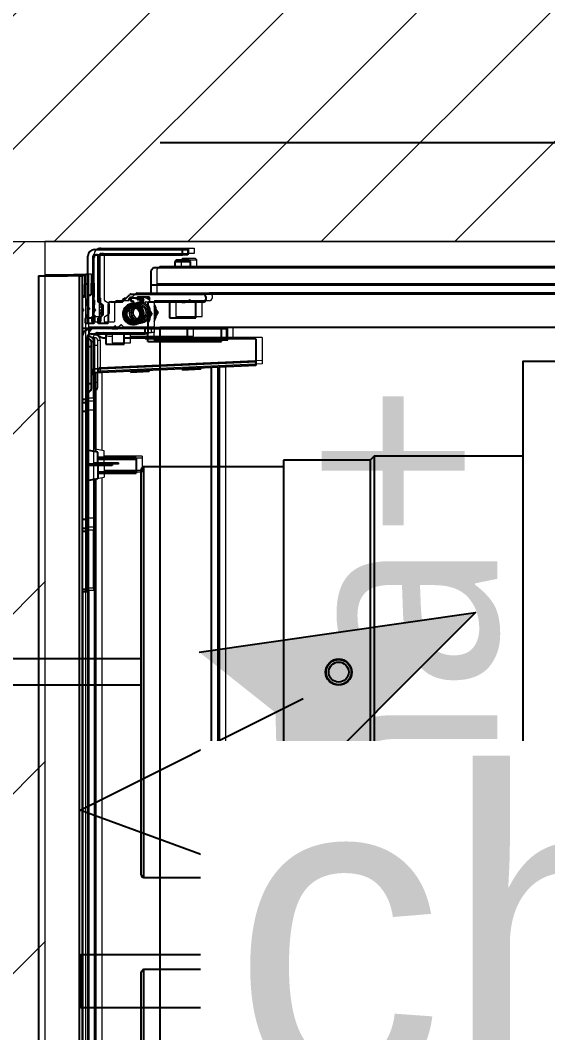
# Model space of a CAD drawing. Header units: centimetres. Extents: x 2666 to 9670, y 1889 to 5633.
# Drawn here: x 4543.01 to 4563.05, y 4595.39 to 4633.84 of the extents above; entities that cross this region are included whole.
import ezdxf

# ---------------------------------------------------------------- set-up
doc = ezdxf.new("R2010")
doc.units = ezdxf.units.CM
doc.header["$LTSCALE"] = 12.7
doc.linetypes.add('prlm_vmc', pattern=[0.282222, 0.141111, -0.141111])
for name, color, linetype, lineweight in [('B aménagement intérieur', 7, 'Continuous', 5), ('B Faux plafonds-1', 7, 'Continuous', 5), ('B GÈnÈral', 7, 'Continuous', 5), ('B Général', 7, 'Continuous', 5), ('C ANNOTATIONS-prestations', 7, 'Continuous', 5), ('prlm-ELEC-CFO', 1, 'Continuous', 25)]:
    doc.layers.add(name, color=color, linetype=linetype, lineweight=lineweight)
doc.layers.add('MTI900_Alu', color=252, linetype='Continuous')
doc.layers.add('prlm-CHAUFF', color=4, linetype='Continuous')
doc.styles.add('prlm-chauff', font='trebucbi.ttf', dxfattribs={"height": 18})
doc.styles.add('prlm-elec-cfo', font='comic.ttf', dxfattribs={"height": 12})

# ---------------------------------------------------------------- blocks, each defined once
blk = doc.blocks.new('G 100_80')
at = {"layer": 'B Général', "color": 7, "linetype": 'Continuous', "lineweight": 5}
blk.add_line((48.52, 43.75), (48.52, -43.75), dxfattribs=at)
at = {"layer": 'B Général', "color": 7, "linetype": 'Continuous', "lineweight": 5, "flags": 128}
blk.add_lwpolyline([(9.5, -45), (9.5, 45), (48.52, 45), (48.52, -45)], close=True, dxfattribs=at)
at = {"layer": 'C ANNOTATIONS-prestations', "lineweight": 5}
for p, q in [((43.05, 44.75), (42.85, 44.75)), ((42.85, 44.75), (42.85, 44.55)), ((46.4, 44.75), (43.05, 44.75)), ((43.05, 44.55), (43.05, 44.75)), ((42.75, 44.3), (42.8, 44.35)), ((43.35, 44.3), (42.75, 44.3)), ((42.75, 44.05), (42.75, 44.3)), ((42.8, 44.35), (43.3, 44.35)), ((42.85, 44.55), (43.05, 44.55)), ((46.4, 44.55), (43.05, 44.55)), ((43.3, 44.35), (43.35, 44.3)), ((43.35, 44.3), (43.35, 44.05)), ((46.27, 44.52), (46.27, 42.791)), ((46.32, 44.55), (46.3, 44.55)), ((46.42, 42.855), (46.42, 44.45)), ((46.45, 42.15), (46.45, 44.5)), ((46.65, 42.15), (46.65, 44.5)), ((13.65, 44.05), (44.15, 44.05)), ((44.15, 44.05), (44.25, 43.95)), ((44.25, 43.4), (44.25, 43.95)), ((46.97, 43.78), (46.77, 43.78)), ((46.77, 43.78), (46.77, 42.98)), ((46.87, 43.75), (46.87, -43.75)), ((46.97, 43.75), (46.87, 43.75)), ((46.97, 43.75), (46.97, 43.78)), ((46.97, -43.75), (46.97, 43.75)), ((46.97, 43.75), (47.42, 43.75)), ((13.55, 43.4), (44.25, 43.4)), ((44.25, 43.05), (44.25, 43.4)), ((46.65, 43.42), (46.65, 42.885)), ((46.74, 43.45), (46.68, 43.45)), ((46.77, 42.98), (46.77, 43.42)), ((15.5, 43.05), (42.27, 43.05)), ((42.17, 42.95), (42.17, 42.85)), ((45.028, 43.05), (42.27, 43.05)), ((42.27, 42.75), (42.958, 42.75)), ((42.55, 42.15), (42.55, 42.75)), ((43.082, 42.75), (42.958, 42.75)), ((42.979, 42.759), (42.999, 42.779)), ((43.041, 42.779), (43.061, 42.759)), ((43.082, 42.75), (44.34, 42.75)), ((43.55, 42.75), (43.55, 42.15)), ((44.37, 42.72), (44.37, 41.78)), ((44.566, 42.9), (44.54, 42.854)), ((44.54, 42.74), (44.54, 42.87)), ((44.57, 42.9), (44.99, 42.9)), ((44.68, 42.71), (44.57, 42.71)), ((44.92, 42.76), (44.92, 42.729)), ((44.99, 42.79), (44.95, 42.79)), ((45.02, 42.87), (45.02, 42.82)), ((45.321, 42.769), (45.049, 43.041)), ((45.27, 42.906), (45.184, 42.906)), ((45.328, 42.806), (45.27, 42.906)), ((45.77, 42.76), (45.342, 42.76)), ((46.257, 42.766), (46.133, 42.679)), ((46.4, 42.653), (46.4, 42.827)), ((46.661, 42.651), (46.7, 42.69)), ((46.7, 42.826), (46.7, 42.654)), ((46.77, 42.98), (46.87, 42.98)), ((46.84, 42.95), (46.8, 42.95)), ((44.278, 42.4), (44.22, 42.3)), ((44.71, 42.657), (44.71, 42.68)), ((45.87, 41.98), (45.87, 42.66)), ((46.07, 42.63), (46.09, 42.65)), ((46.07, 42.27), (46.07, 42.63)), ((46.07, 42.607), (46.12, 42.607)), ((46.09, 42.25), (46.09, 42.65)), ((46.09, 42.65), (46.12, 42.65)), ((46.12, 42.654), (46.12, 42.246)), ((46.371, 42.471), (46.42, 42.521)), ((46.42, 42.379), (46.371, 42.429)), ((46.4, 42.65), (46.45, 42.65)), ((46.4, 42.607), (46.45, 42.607)), ((46.42, 42.521), (46.42, 42.625)), ((46.42, 42.28), (46.42, 42.379)), ((46.65, 42.595), (46.65, 42.31)), ((46.661, 42.618), (46.661, 42.651)), ((46.821, 42.471), (46.87, 42.521)), ((46.87, 42.379), (46.821, 42.429)), ((46.835, 42.414), (46.835, 42.486)), ((43.55, 42.15), (42.55, 42.15)), ((44.22, 42.3), (44.278, 42.2)), ((45.114, 41.95), (44.726, 41.95)), ((46.24, 41.95), (45.9, 41.95)), ((46.07, 42.293), (46.12, 42.293)), ((46.09, 42.25), (46.07, 42.27)), ((46.12, 42.25), (46.09, 42.25)), ((46.133, 42.221), (46.257, 42.134)), ((46.27, 42.109), (46.27, 41.98)), ((46.4, 42.293), (46.45, 42.293)), ((46.4, 42.252), (46.4, 41.98)), ((46.45, 42.25), (46.4, 42.25)), ((46.72, 41.95), (46.43, 41.95)), ((46.65, 42.15), (46.45, 42.15)), ((46.45, 42.15), (46.45, 41.95)), ((46.65, 41.95), (46.65, 42.15)), ((46.661, 42.25), (46.661, 42.287)), ((46.7, 42.21), (46.661, 42.25)), ((46.7, 42.251), (46.7, 42.15)), ((46.7, 42.15), (46.72, 42.15)), ((46.75, 42.12), (46.75, 41.98)), ((41.57, 41.75), (41.37, 41.75)), ((41.37, 41.354), (41.37, 41.75)), ((42.87, 41.75), (41.57, 41.75)), ((41.57, 41.25), (41.57, 41.75)), ((44.37, 41.75), (42.87, 41.75)), ((42.87, 41.4), (42.87, 41.75)), ((44.4, 41.75), (44.37, 41.75)), ((44.37, 41.75), (44.37, 41.55)), ((44.37, 41.4), (44.37, 41.55)), ((44.37, 41.55), (44.47, 41.55)), ((44.4, 41.75), (45.508, 41.75)), ((44.47, 41.55), (44.47, 41.75)), ((46.52, 41.55), (44.47, 41.55)), ((45.27, 41.15), (45.27, 41.55)), ((45.732, 41.75), (45.508, 41.75)), ((45.529, 41.759), (45.599, 41.829)), ((45.641, 41.829), (45.711, 41.759)), ((45.732, 41.75), (46.84, 41.75)), ((45.97, 41.55), (45.97, 41.15)), ((46.87, 41.65), (46.765, 41.65)), ((46.87, 41.75), (46.84, 41.75)), ((40.27, 41.351), (44.47, 41.36)), ((40.27, 41.351), (40.27, 40.5)), ((44.37, 41.25), (41.57, 41.25)), ((44.37, 41.4), (42.87, 41.4)), ((44.37, 41.25), (44.37, 41.4)), ((45.27, 41.4), (44.37, 41.4)), ((44.47, 41.36), (44.472, 41.4)), ((45.97, 41.15), (45.27, 41.15)), ((46.067, 41.4), (45.97, 41.4)), ((46.42, 41.25), (46.42, 40.221)), ((46.52, 41.25), (46.42, 41.25)), ((46.52, 41.25), (46.52, 41.05)), ((46.67, 41.35), (46.62, 41.35)), ((46.62, 41.05), (46.62, 41.35)), ((46.67, 39.067), (46.67, 41.4)), ((46.52, 41.05), (46.52, 39.65)), ((46.52, 41.05), (46.62, 41.05)), ((46.62, 41.05), (46.67, 41.05)), ((46.62, 39.65), (46.62, 41.05)), ((46.42, 40.221), (40.27, 40.5)), ((40.27, 40.5), (40.27, 40.35)), ((40.27, 40.35), (46.413, 40.071)), ((41.65, 2.775), (41.65, 40.287)), ((41.95, 2.775), (41.95, 40.274)), ((42.354, 40.205), (42.357, 40.255)), ((42.354, 40.205), (43.056, 40.173)), ((43.058, 40.223), (43.056, 40.173)), ((44.316, 40.116), (44.319, 40.166)), ((44.316, 40.116), (45.018, 40.084)), ((45.02, 40.134), (45.018, 40.084)), ((46.35, 37.066), (46.35, 40.074)), ((46.413, 40.071), (46.42, 40.221)), ((46.413, 40.071), (46.425, 40.07)), ((46.425, 40.22), (46.42, 40.221)), ((46.52, 39.65), (46.52, 39.45)), ((46.52, 39.65), (46.62, 39.65)), ((46.67, 39.65), (46.62, 39.65)), ((46.62, 39.35), (46.62, 39.65)), ((46.62, 39.35), (46.67, 39.35)), ((46.65, 39.35), (46.65, 37.126)), ((46.87, 39.067), (46.67, 39.067)), ((46.67, 39.067), (46.67, 38.932)), ((46.67, 38.932), (46.67, 38.6)), ((46.67, 38.932), (46.87, 38.932)), ((46.67, 38.6), (46.67, 34.5)), ((46.67, 38.6), (46.87, 38.6)), ((46.27, 37.05), (46.67, 37.13)), ((46.27, 36.6), (46.27, 37.05)), ((44.82, 36.85), (44.82, 36.25)), ((44.82, 36.85), (46.27, 36.85)), ((46.27, 36.789), (44.82, 36.789)), ((45.725, 36.6), (45.725, 36.55)), ((45.725, 36.6), (45.861, 36.6)), ((45.725, 36.55), (45.861, 36.55)), ((45.861, 36.6), (45.861, 36.55)), ((45.861, 36.6), (46.67, 36.6)), ((45.861, 36.55), (46.67, 36.55)), ((46.27, 36.55), (46.27, 36.05)), ((46.27, 36.311), (44.82, 36.311)), ((46.27, 36.25), (44.82, 36.25)), ((46.67, 35.97), (46.27, 36.05)), ((46.35, 2.6), (46.35, 36.034)), ((46.65, 35.974), (46.65, 2.5)), ((46.67, 34.5), (46.87, 34.5)), ((46.67, 34.5), (46.67, 34.168)), ((46.87, 34.168), (46.67, 34.168)), ((46.67, 34.168), (46.67, 34.033)), ((46.67, 31.85), (46.67, 34.033)), ((46.67, 34.033), (46.87, 34.033)), ((46.67, 31.85), (46.67, 31.75)), ((46.87, 31.85), (46.67, 31.85)), ((46.67, 31.75), (46.87, 31.75)), ((46.85, 31.75), (46.85, 2.433)), ((31.1, 14.95), (41.65, 14.95)), ((31.1, 14.8), (31.1, 14.95))]:
    blk.add_line(p, q, dxfattribs=at)
at = {"layer": 'C ANNOTATIONS-prestations'}
blk.add_line((48.52, 43.75), (47.42, 43.75), dxfattribs=at)
at = {"layer": 'C ANNOTATIONS-prestations', "lineweight": 5, "flags": 128}
for points in [[(46.4, 44.75, -0.198912), (46.577, 44.677, -0.198912), (46.65, 44.5)], [(46.27, 44.52, -0.198912), (46.279, 44.541, -0.198912), (46.3, 44.55)], [(46.32, 44.55, -0.198912), (46.391, 44.521, -0.198912), (46.42, 44.45)], [(46.4, 44.55, -0.198912), (46.435, 44.535, -0.198912), (46.45, 44.5)], [(46.65, 43.42, -0.198912), (46.659, 43.441, -0.198912), (46.68, 43.45)], [(46.74, 43.45, -0.198912), (46.761, 43.441, -0.198912), (46.77, 43.42)], [(42.17, 42.95, -0.198912), (42.199, 43.021, -0.198912), (42.27, 43.05)], [(42.27, 42.75, -0.198912), (42.199, 42.779, -0.198912), (42.17, 42.85)], [(42.979, 42.759, -0.098491), (42.969, 42.752, -0.098491), (42.958, 42.75)], [(42.999, 42.779, -0.198912), (43.02, 42.788, -0.198912), (43.041, 42.779)], [(43.082, 42.75, -0.098491), (43.071, 42.752, -0.098491), (43.061, 42.759)], [(44.34, 42.75, -0.198912), (44.361, 42.741, -0.198912), (44.37, 42.72)], [(44.948, 42.699, -0.366532), (45.318, 42.338, -0.366532), (45.023, 41.914, -0.366532), (44.556, 42.135, -0.366532), (44.697, 42.632)], [(44.54, 42.87, -0.198912), (44.549, 42.891, -0.198912), (44.57, 42.9)], [(44.54, 42.764, -0.104675), (44.761, 42.879, -0.104675), (45.009, 42.893)], [(44.54, 42.827, -0.02871), (44.603, 42.867, -0.02871), (44.67, 42.9)], [(44.57, 42.71, -0.198912), (44.549, 42.719, -0.198912), (44.54, 42.74)], [(44.68, 42.71, -0.198912), (44.701, 42.701, -0.198912), (44.71, 42.68)], [(44.697, 42.632, -0.082935), (44.817, 42.687, -0.082935), (44.948, 42.699)], [(44.92, 42.76, -0.198912), (44.929, 42.781, -0.198912), (44.95, 42.79)], [(44.948, 42.699, -0.189855), (44.928, 42.709, -0.189855), (44.92, 42.729)], [(44.99, 42.9, -0.198912), (45.011, 42.891, -0.198912), (45.02, 42.87)], [(45.02, 42.82, -0.198912), (45.011, 42.799, -0.198912), (44.99, 42.79)], [(45.028, 43.05, -0.098491), (45.039, 43.048, -0.098491), (45.049, 43.041)], [(45.207, 42.883, -0.041018), (45.298, 42.829, -0.041018), (45.379, 42.76)], [(45.342, 42.76, -0.098491), (45.331, 42.762, -0.098491), (45.321, 42.769)], [(45.77, 42.76, -0.198912), (45.841, 42.731, -0.198912), (45.87, 42.66)], [(46.27, 42.791, -0.120588), (46.267, 42.777, -0.120588), (46.257, 42.766)], [(46.4, 42.827, -0.155096), (46.406, 42.844, -0.155096), (46.42, 42.855)], [(46.675, 42.855, -0.17724), (46.657, 42.866, -0.17724), (46.65, 42.885)], [(46.675, 42.855, -0.17724), (46.693, 42.845, -0.17724), (46.7, 42.826)], [(46.8, 42.95, -0.198912), (46.779, 42.959, -0.198912), (46.77, 42.98)], [(46.84, 42.95, -0.198912), (46.861, 42.941, -0.198912), (46.87, 42.92)], [(44.37, 41.954, -0.14145), (44.27, 42.3, -0.14145), (44.37, 42.646)], [(44.37, 42.06, -0.103148), (44.32, 42.3, -0.103148), (44.37, 42.54)], [(44.71, 42.657, -0.122946), (44.706, 42.643, -0.122946), (44.697, 42.632)], [(46.12, 42.654, -0.120588), (46.123, 42.668, -0.120588), (46.133, 42.679)], [(46.371, 42.429, -0.198912), (46.362, 42.45, -0.198912), (46.371, 42.471)], [(46.42, 42.625, -0.155096), (46.406, 42.636, -0.155096), (46.4, 42.653)], [(46.661, 42.651, -0.013224), (46.655, 42.65, -0.013224), (46.65, 42.65)], [(46.65, 42.595, -0.17724), (46.657, 42.614, -0.17724), (46.675, 42.625)], [(46.675, 42.28, -0.17724), (46.657, 42.291, -0.17724), (46.65, 42.31)], [(46.7, 42.654, -0.17724), (46.693, 42.635, -0.17724), (46.675, 42.625)], [(46.821, 42.429, -0.198912), (46.812, 42.45, -0.198912), (46.821, 42.471)], [(45.9, 41.95, -0.198912), (45.879, 41.959, -0.198912), (45.87, 41.98)], [(46.133, 42.221, -0.120588), (46.123, 42.232, -0.120588), (46.12, 42.246)], [(46.27, 41.98, -0.198912), (46.261, 41.959, -0.198912), (46.24, 41.95)], [(46.257, 42.134, -0.120588), (46.267, 42.123, -0.120588), (46.27, 42.109)], [(46.4, 42.252, -0.155096), (46.406, 42.269, -0.155096), (46.42, 42.28)], [(46.43, 41.95, -0.198912), (46.409, 41.959, -0.198912), (46.4, 41.98)], [(46.65, 42.25, -0.013224), (46.655, 42.25, -0.013224), (46.661, 42.25)], [(46.675, 42.28, -0.17724), (46.693, 42.27, -0.17724), (46.7, 42.251)], [(46.72, 42.15, -0.198912), (46.741, 42.141, -0.198912), (46.75, 42.12)], [(46.75, 41.98, -0.198912), (46.741, 41.959, -0.198912), (46.72, 41.95)], [(44.4, 41.75, -0.198912), (44.379, 41.759, -0.198912), (44.37, 41.78)], [(45.529, 41.759, -0.098491), (45.519, 41.752, -0.098491), (45.508, 41.75)], [(45.599, 41.829, -0.198912), (45.62, 41.838, -0.198912), (45.641, 41.829)], [(45.732, 41.75, -0.098491), (45.721, 41.752, -0.098491), (45.711, 41.759)], [(46.22, 41.472, -0.028434), (46.259, 41.513, -0.028434), (46.302, 41.55)], [(46.52, 41.75, -0.198912), (46.767, 41.648, -0.198912), (46.87, 41.4)], [(46.52, 41.55, -0.198912), (46.626, 41.506, -0.198912), (46.67, 41.4)], [(46.87, 41.78, -0.198912), (46.861, 41.759, -0.198912), (46.84, 41.75)], [(46.22, 41.472, -0.109774), (46.151, 41.419, -0.109774), (46.067, 41.4)], [(46.42, 41.25, -0.227222), (46.495, 41.406, -0.227222), (46.663, 41.445)], [(46.52, 41.25, -0.198912), (46.549, 41.321, -0.198912), (46.62, 41.35)], [(46.425, 40.07, -0.193016), (46.492, 40.04, -0.193016), (46.52, 39.97)], [(46.62, 39.35, -0.198912), (46.549, 39.379, -0.198912), (46.52, 39.45)]]:
    blk.add_lwpolyline(points, format="xyb", dxfattribs=at)
at = {"layer": 'C ANNOTATIONS-prestations', "lineweight": 5}
for radius in [0.35, 0.3, 0.25]:
    blk.add_circle((44.92, 42.3), radius, dxfattribs=at)
for points, knots in [([(46.425, 40.07), (46.424, 40.07), (46.424, 40.071), (46.424, 40.072), (46.423, 40.074), (46.422, 40.083), (46.422, 40.103), (46.422, 40.13), (46.423, 40.182), (46.424, 40.218), (46.424, 40.219), (46.425, 40.22)], [0, 0, 0, 1, 2, 3, 4, 5, 6, 7, 8, 8, 9, 9, 9]), ([(46.425, 40.22), (46.425, 40.22), (46.437, 40.218), (46.454, 40.206), (46.467, 40.191), (46.48, 40.171), (46.491, 40.146), (46.501, 40.117), (46.513, 40.068), (46.52, 40.004), (46.52, 39.975), (46.52, 39.972), (46.52, 39.97)], [0, 0, 0, 1, 2, 3, 4, 5, 6, 7, 8, 9, 9, 10, 10, 10])]:
    blk.add_open_spline(points, degree=2, knots=knots, dxfattribs=at)
blk = doc.blocks.new('xi.thema+')
at = {"layer": 'prlm-CHAUFF', "color": 0}
blk.add_lwpolyline([(-20.9, 0), (-20.9, 34.4), (20.9, 34.4), (20.9, 0)], close=True, dxfattribs=at)
at = {"layer": 'prlm-CHAUFF', "color": 7, "linetype": 'prlm_vmc', "ltscale": 30}
blk.add_lwpolyline([(27.9, 0), (27.9, 34.4)], dxfattribs=at)
at = {"layer": 'prlm-CHAUFF', "color": 0, "insert": (0, 25.539), "char_height": 8, "width": 7.19706, "attachment_point": 5, "style": 'prlm-chauff'}
blk.add_mtext('thema+', dxfattribs=at)
blk = doc.blocks.new('A n1.MTI900_Alu_390')
at = {"layer": 'MTI900_Alu', "color": 1, "linetype": 'Continuous'}
for p, q in [((-4.405, -0.415), (-4.405, -3.465)), ((-4.34, -0.405), (-4.34, -3.475)), ((-4.305, -0.6), (-4.305, -3.277)), ((-4.1351, -3.077), (-4.136, -3.497)), ((-4.1351, -3.077), (-4.05, -3.077)), ((-4.0221, -3.692), (-4.05, -3.077)), ((-4.05, -3.077), (-4.035, -3.077)), ((-4.035, -3.077), (-4.0071, -3.6913)), ((-4.175, -3.207), (-4.175, -3.187)), ((-4.1353, -3.187), (-4.175, -3.187)), ((-4.175, -3.337), (-4.175, -3.207)), ((-4.125, -3.207), (-4.175, -3.207)), ((-4.125, -3.487), (-4.125, -3.207)), ((-0.2775, -3.215), (-4.0287, -3.215)), ((-4.295, -3.267), (-4.285, -3.267)), ((-0.2775, -3.245), (-4.0274, -3.245)), ((-4.305, -3.5528), (-4.305, -3.277)), ((-4.275, -3.277), (-4.275, -3.3458)), ((-4.215, -3.305), (-4.275, -3.305)), ((-4.215, -3.405), (-4.215, -3.305)), ((-4.0205, -3.2854), (-4.0255, -3.2857)), ((-4.0205, -3.2854), (-4.0173, -3.3556)), ((-4.475, -3.355), (-4.475, -3.335)), ((-4.475, -3.335), (-4.455, -3.335)), ((-4.455, -3.335), (-4.455, -3.355)), ((-4.43, -3.325), (-4.435, -3.33)), ((-4.435, -3.33), (-4.435, -3.38)), ((-4.43, -3.385), (-4.43, -3.325)), ((-4.405, -3.325), (-4.43, -3.325)), ((-4.175, -3.487), (-4.175, -3.337)), ((-4.14, -3.337), (-4.175, -3.337)), ((-4.14, -3.487), (-4.14, -3.337)), ((-4.475, -3.69), (-4.475, -3.355)), ((-4.455, -3.355), (-4.475, -3.355)), ((-4.455, -3.69), (-4.455, -3.355)), ((-4.435, -3.38), (-4.43, -3.385)), ((-4.2759, -3.3479), (-4.2779, -3.3499)), ((-4.2779, -3.3541), (-4.2759, -3.3561)), ((-4.275, -3.3582), (-4.275, -3.3458)), ((-4.275, -3.3582), (-4.275, -3.484)), ((-4.0223, -3.3558), (-4.0173, -3.3556)), ((-4.43, -3.385), (-4.405, -3.385)), ((-4.275, -3.405), (-4.215, -3.405)), ((-4.405, -3.465), (-4.395, -3.475)), ((-4.34, -3.475), (-4.395, -3.475)), ((-4.305, -3.475), (-4.34, -3.475)), ((-4.272, -3.487), (-4.178, -3.487)), ((-4.24, -3.4778), (-4.23, -3.472)), ((-4.23, -3.472), (-4.22, -3.4778)), ((-4.175, -3.49), (-4.175, -3.487)), ((-4.175, -3.487), (-4.155, -3.487)), ((-4.175, -3.49), (-4.175, -3.6008)), ((-4.155, -3.497), (-4.175, -3.497)), ((-4.14, -3.487), (-4.155, -3.487)), ((-4.155, -3.487), (-4.155, -3.497)), ((-4.155, -3.702), (-4.155, -3.497)), ((-4.125, -3.487), (-4.14, -3.487)), ((-4.14, -3.577), (-4.14, -3.487)), ((-4.136, -3.497), (-4.14, -3.4972)), ((-4.0116, -3.4816), (-4.0166, -3.4819)), ((-4.0116, -3.4816), (-4.0084, -3.5518)), ((-4.29, -3.5066), (-4.2854, -3.504)), ((-4.29, -3.507), (-4.29, -3.549)), ((-4.274, -3.504), (-4.287, -3.504)), ((-4.271, -3.518), (-4.271, -3.507)), ((-4.2657, -3.521), (-4.268, -3.521)), ((-4.195, -3.5614), (-4.195, -3.5226)), ((-3.685, -3.532), (-3.625, -3.532)), ((-3.685, -3.532), (-3.685, -3.677)), ((-3.6789, -3.677), (-3.6789, -3.532)), ((-3.6311, -3.677), (-3.6311, -3.532)), ((-3.625, -3.677), (-3.625, -3.532)), ((-4.2769, -3.5821), (-4.3041, -3.5549)), ((-4.2906, -3.577), (-4.2906, -3.5684)), ((-4.287, -3.552), (-4.282, -3.552)), ((-4.279, -3.549), (-4.279, -3.545)), ((-4.276, -3.542), (-4.2729, -3.542)), ((-4.0134, -3.552), (-4.0084, -3.5518)), ((-4.2806, -3.5828), (-4.2906, -3.577)), ((-4.276, -3.627), (-4.276, -3.5842)), ((-4.1759, -3.6029), (-4.1829, -3.6099)), ((-4.1829, -3.6141), (-4.1759, -3.6211)), ((-4.175, -3.6232), (-4.175, -3.6008)), ((-4.115, -3.577), (-4.155, -3.577)), ((-4.115, -3.647), (-4.115, -3.577)), ((-4.198, -3.637), (-4.266, -3.637)), ((-4.195, -3.674), (-4.195, -3.64)), ((-4.175, -3.6232), (-4.175, -3.734)), ((-4.155, -3.647), (-4.115, -3.647)), ((-4.14, -3.6567), (-4.14, -3.647)), ((-3.66, -3.6225), (-3.655, -3.6225)), ((-3.66, -3.6225), (-3.66, -3.6361)), ((-3.66, -3.6361), (-3.655, -3.6361)), ((-3.66, -3.6361), (-3.66, -3.717)), ((-3.655, -3.6225), (-3.655, -3.6361)), ((-3.655, -3.6361), (-3.655, -3.717)), ((-4.455, -3.682), (-4.455, -3.68)), ((-4.452, -3.677), (-4.2791, -3.677)), ((-4.2653, -3.69), (-4.2827, -3.69)), ((-4.2766, -3.6757), (-4.2679, -3.6633)), ((-4.2654, -3.662), (-4.2246, -3.662)), ((-4.263, -3.657), (-4.265, -3.659)), ((-4.225, -3.659), (-4.265, -3.659)), ((-4.265, -3.659), (-4.265, -3.662)), ((-4.265, -3.69), (-4.265, -3.695)), ((-4.227, -3.657), (-4.263, -3.657)), ((-4.2607, -3.657), (-4.2607, -3.662)), ((-4.2607, -3.69), (-4.2607, -3.695)), ((-4.2471, -3.6871), (-4.2521, -3.692)), ((-4.2379, -3.692), (-4.2429, -3.6871)), ((-4.2293, -3.657), (-4.2293, -3.662)), ((-4.2293, -3.69), (-4.2293, -3.695)), ((-4.225, -3.659), (-4.227, -3.657)), ((-4.2252, -3.69), (-4.198, -3.69)), ((-4.225, -3.662), (-4.225, -3.659)), ((-4.225, -3.695), (-4.225, -3.69)), ((-4.2221, -3.6633), (-4.2134, -3.6757)), ((-4.2109, -3.677), (-4.198, -3.677)), ((-4.0071, -3.6913), (-4.0221, -3.692)), ((-3.7066, -3.685), (-4.0074, -3.685)), ((-4.0071, -3.6913), (-4.007, -3.6925)), ((-3.705, -3.677), (-3.713, -3.717)), ((-3.66, -3.677), (-3.705, -3.677)), ((-3.655, -3.677), (-3.605, -3.677)), ((-3.597, -3.717), (-3.605, -3.677)), ((-0.26, -3.685), (-3.6034, -3.685)), ((-4.215, -3.695), (-4.45, -3.695)), ((-4.215, -3.715), (-4.45, -3.715)), ((-4.2855, -3.692), (-4.445, -3.692)), ((-4.378, -3.747), (-4.378, -3.727)), ((-4.378, -3.727), (-4.298, -3.727)), ((-4.345, -3.724), (-4.345, -3.718)), ((-4.342, -3.715), (-4.2885, -3.715)), ((-4.298, -3.727), (-4.342, -3.727)), ((-4.298, -3.727), (-4.298, -3.737)), ((-4.295, -3.734), (-4.295, -3.73)), ((-4.2826, -3.72), (-4.2654, -3.72)), ((-4.2651, -3.7161), (-4.269, -3.72)), ((-4.2618, -3.7161), (-4.2651, -3.7161)), ((-4.2521, -3.692), (-4.2625, -3.692)), ((-4.2595, -3.715), (-4.231, -3.715)), ((-4.228, -3.692), (-4.2379, -3.692)), ((-4.2249, -3.7161), (-4.2287, -3.7161)), ((-4.2251, -3.72), (-4.215, -3.72)), ((-4.221, -3.72), (-4.2249, -3.7161)), ((-4.215, -3.715), (-4.215, -3.695)), ((-4.215, -3.695), (-4.195, -3.695)), ((-4.195, -3.715), (-4.215, -3.715)), ((-4.215, -3.72), (-4.215, -3.722)), ((-4.212, -3.725), (-4.198, -3.725)), ((-4.195, -3.722), (-4.195, -3.693)), ((-4.165, -3.737), (-4.165, -3.7265)), ((-3.9067, -3.717), (-4.14, -3.717)), ((-4.135, -3.717), (-4.135, -3.712)), ((-4.105, -3.712), (-4.135, -3.712)), ((-4.125, -3.692), (-4.0221, -3.692)), ((-4.125, -3.702), (-4.125, -3.692)), ((-4.125, -3.702), (-4.105, -3.702)), ((-4.105, -3.702), (-3.965, -3.702)), ((-4.105, -3.702), (-4.105, -3.712)), ((-4.105, -3.712), (-4.105, -3.717)), ((-3.965, -3.712), (-4.105, -3.712)), ((-4.022, -3.6925), (-4.0221, -3.692)), ((-3.965, -3.702), (-3.945, -3.702)), ((-3.965, -3.702), (-3.965, -3.712)), ((-3.965, -3.717), (-3.965, -3.712)), ((-3.935, -3.712), (-3.965, -3.712)), ((-3.935, -3.712), (-3.935, -3.717)), ((-3.935, -3.715), (-3.7126, -3.715)), ((-3.9067, -3.737), (-3.9067, -3.717)), ((-3.9067, -3.717), (-3.8932, -3.717)), ((-3.8932, -3.717), (-3.86, -3.717)), ((-3.8932, -3.717), (-3.8932, -3.737)), ((-3.86, -3.717), (-3.45, -3.717)), ((-3.86, -3.717), (-3.86, -3.737)), ((-3.5974, -3.715), (-0.25, -3.715)), ((-3.45, -3.717), (-3.45, -3.737)), ((-3.45, -3.717), (-3.4168, -3.717)), ((-3.4168, -3.737), (-3.4168, -3.717)), ((-3.4168, -3.717), (-3.4033, -3.717)), ((-3.185, -3.717), (-3.4033, -3.717)), ((-3.4033, -3.717), (-3.4033, -3.737)), ((-3.185, -3.717), (-3.175, -3.717)), ((-3.185, -3.737), (-3.185, -3.717)), ((-3.175, -3.717), (-3.175, -3.737)), ((-4.375, -3.747), (-4.378, -3.747)), ((-4.375, -3.737), (4.375, -3.737)), ((-4.375, -3.747), (-4.375, -3.737)), ((4.375, -3.747), (-4.375, -3.747)), ((-4.375, -3.747), (-4.375, -3.792)), ((-4.2471, -3.7321), (-4.2521, -3.737)), ((-4.2414, -3.7335), (-4.2486, -3.7335)), ((-4.2379, -3.737), (-4.2429, -3.7321)), ((-4.175, -3.737), (-4.175, -3.734)), ((-3.175, -3.735), (-0.2433, -3.735)), ((-4.375, -3.902), (-4.375, -3.792)), ((-4.375, -3.902), (4.375, -3.902))]:
    blk.add_line(p, q, dxfattribs=at)
for radius in [0.035, 0.03, 0.025]:
    blk.add_circle((-4.23, -3.542), radius, dxfattribs=at)
for centre, radius, start, end in [((-4.295, -3.277), 0.01, 90, 180), ((-4.285, -3.277), 0.01, 0, 90), ((-4.2758, -3.352), 0.003, 135, 225), ((-4.278, -3.3458), 0.003, 315, 0), ((-4.278, -3.3582), 0.003, 0, 45), ((-4.272, -3.484), 0.003, 180, 270), ((-4.23, -3.542), 0.065, 57.7958, 122.2042), ((-4.23, -3.542), 0.06, 66.4435, 113.5565), ((-4.178, -3.49), 0.003, 0, 90), ((-4.287, -3.507), 0.003, 90, 180), ((-4.23, -3.542), 0.06, 140.7035, 188.509), ((-4.23, -3.542), 0.065, 144.2242, 157.3801), ((-4.274, -3.507), 0.003, 0, 90), ((-4.268, -3.518), 0.003, 180, 270), ((-4.23, -3.542), 0.04, 146.0728, 184.0006), ((-4.23, -3.542), 0.04, 184.0006, 146.0728), ((-4.2657, -3.518), 0.003, 270, 326.0728), ((-4.302, -3.5528), 0.003, 180, 225), ((-4.287, -3.549), 0.003, 180, 270), ((-4.23, -3.542), 0.065, 206.162, 224.9525), ((-4.282, -3.549), 0.003, 270, 0), ((-4.276, -3.545), 0.003, 90, 180), ((-4.2729, -3.545), 0.003, 4.0006, 90), ((-4.279, -3.5842), 0.003, 0, 45), ((-4.1808, -3.612), 0.003, 135, 225), ((-4.178, -3.6008), 0.003, 315, 0), ((-4.266, -3.627), 0.01, 180, 270), ((-4.198, -3.64), 0.003, 0, 90), ((-4.178, -3.6232), 0.003, 0, 45), ((-4.45, -3.69), 0.025, 180, 270), ((-4.452, -3.68), 0.003, 90, 180), ((-4.445, -3.682), 0.01, 180, 270), ((-4.45, -3.69), 0.005, 180, 270), ((-4.2827, -3.693), 0.003, 90, 160.5288), ((-4.2791, -3.674), 0.003, 270, 325.008), ((-4.2654, -3.665), 0.003, 90, 145.008), ((-4.2653, -3.693), 0.003, 19.4712, 90), ((-4.245, -3.6892), 0.003, 45, 135), ((-4.2252, -3.693), 0.003, 90, 160.5288), ((-4.2246, -3.665), 0.003, 34.992, 90), ((-4.2109, -3.674), 0.003, 214.992, 270), ((-4.198, -3.674), 0.003, 270, 0), ((-4.198, -3.693), 0.003, 0, 90), ((-4.1151, -3.7104), 0.05, 129.8841, 142.9139), ((-4.16, -3.6567), 0.02, 309.8841, 0), ((-4.342, -3.718), 0.003, 90, 180), ((-4.342, -3.724), 0.003, 180, 270), ((-4.298, -3.73), 0.003, 0, 90), ((-4.2885, -3.718), 0.003, 9.5941, 90), ((-4.2826, -3.717), 0.003, 189.5941, 270), ((-4.2654, -3.717), 0.003, 270, 350.4059), ((-4.275, -3.715), 0.01, 353.9388, 0), ((-4.2595, -3.718), 0.003, 90, 170.4059), ((-4.231, -3.718), 0.003, 9.5941, 90), ((-4.2251, -3.717), 0.003, 189.5941, 270), ((-4.215, -3.715), 0.01, 180, 186.0612), ((-4.212, -3.722), 0.003, 180, 270), ((-4.198, -3.722), 0.003, 270, 0), ((-4.14, -3.702), 0.035, 180, 270), ((-4.14, -3.702), 0.015, 180, 270), ((-4.125, -3.712), 0.02, 90, 192.412), ((-4.125, -3.712), 0.01, 90, 180), ((-3.997, -3.692), 0.01, 182.6026, 270), ((-3.945, -3.712), 0.01, 0, 90), ((-4.292, -3.734), 0.003, 180, 270), ((-4.245, -3.7342), 0.003, 45, 135), ((-4.178, -3.734), 0.003, 270, 0)]:
    blk.add_arc(centre, radius, start, end, dxfattribs=at)
for centre, major_axis, ratio, start_param, end_param in [((-4.022, -3.6931), (0.015, 0.0007), 0.045361, 0, 1.568734), ((-3.997, -3.692), (0.025, 0), 0.4, 3.187016, 4.712389)]:
    blk.add_ellipse(centre, major_axis=major_axis, ratio=ratio, start_param=start_param, end_param=end_param, dxfattribs=at)
blk = doc.blocks.new('xi.uta-yzen-g')
at = {"layer": 'prlm-CHAUFF', "ltscale": 50}
for p, q in [((1.8, 35.02), (17.4, 35.02)), ((1.9, 35.12), (17.3, 35.12)), ((17.4, 29.72), (17.4, 35.02)), ((20.9, 35.02), (36.5, 35.02)), ((20.9, 35.02), (20.9, 29.72)), ((21, 35.12), (36.4, 35.12)), ((36.5, 29.72), (36.5, 35.02)), ((17.65, 29.72), (1.55, 29.72)), ((17.65, 26.42), (17.65, 29.72)), ((20.244, 29.72), (20.65, 29.72)), ((20.244, 29.72), (20.244, 26.02)), ((20.3, 29.72), (20.3, 26.27)), ((20.32, 29.72), (20.32, 26.27)), ((36.75, 29.72), (20.65, 29.72)), ((20.65, 29.72), (20.65, 26.42)), ((20.75, 29.97), (20.9, 29.97)), ((36.75, 26.42), (36.75, 29.72)), ((20.05, 29.216), (20.05, 26.22)), ((20.3, 28.42), (20.32, 28.42)), ((20.32, 28.07), (20.3, 28.07)), ((20.3, 27.693), (20.32, 27.693)), ((20.32, 27.343), (20.3, 27.343)), ((20.3, 27.293), (20.32, 27.293)), ((20.32, 27.193), (20.3, 27.193)), ((17.8, 26.27), (1.4, 26.27)), ((17.65, 26.42), (1.55, 26.42)), ((17.8, 26.27), (17.65, 26.42)), ((17.8, 20.62), (17.8, 26.27)), ((20.32, 26.27), (20.3, 26.27)), ((20.5, 26.27), (20.32, 26.27)), ((20.65, 26.42), (20.5, 26.27)), ((36.9, 26.27), (20.5, 26.27)), ((20.5, 26.27), (20.5, 20.62)), ((36.75, 26.42), (20.65, 26.42)), ((36.9, 26.27), (36.75, 26.42)), ((36.9, 20.62), (36.9, 26.27)), ((20.5, 26.02), (20.25, 26.02))]:
    blk.add_line(p, q, dxfattribs=at)
blk.add_lwpolyline([(-40.5, 20.62), (-40.5, 3.9), (40.5, 3.9), (40.5, 20.62)], close=True, dxfattribs=at)
for radius in [0.5, 0.48, 0.38]:
    blk.add_circle((28.7, 27.62), radius, dxfattribs=at)
for centre, radius, start, end in [((17.3, 35.02), 0.1, 0, 90), ((21, 35.02), 0.1, 90, 180), ((36.4, 35.02), 0.1, 0, 90), ((20.825, 29.24), 0.776, 138.5248, 181.7675), ((20.75, 29.27), 0.7, 90, 136.2731), ((20.25, 26.22), 0.2, 180, 268.3239), ((20.25, 26.22), 0.2, 268.3239, 270)]:
    blk.add_arc(centre, radius, start, end, dxfattribs=at)
for centre, major_axis, ratio, start_param, end_param in [((20.75, 28.959), (-0.45, 0), 0.974723, 5.983927, 6.283185), ((20.75, 28.603), (-0.45, 0), 0.974723, 5.983927, 6.283185), ((21.55, 28.603), (-1.25, 0), 0.146694, 0, 0.179125)]:
    blk.add_ellipse(centre, major_axis=major_axis, ratio=ratio, start_param=start_param, end_param=end_param, dxfattribs=at)
blk.add_open_spline([(20.318, 29.391), (20.314, 29.379), (20.311, 29.366), (20.303, 29.324), (20.3, 29.294), (20.3, 29.265)], degree=3, knots=[0.8185803, 0.8185803, 0.8185803, 0.8185803, 0.875, 0.875, 1, 1, 1, 1], dxfattribs=at)
blk = doc.blocks.new('xi.CH')
at = {"layer": 'prlm-ELEC-CFO', "lineweight": 5}
blk.add_hatch(color=0, dxfattribs=at).paths.add_polyline_path([(-3, 6), (-0.103, 3.699), (0, 0), (7.5, 7.5)])
at = {"layer": 'prlm-ELEC-CFO', "color": 0}
for points in [[(-3, 6), (7.5, 7.5), (0, 0)], [(0.955, 4.227), (-7.5, 0), (7.5, -5.5), (-7.5, -5.5), (-7.5, -7.5), (7.5, -7.5)]]:
    blk.add_lwpolyline(points, dxfattribs=at)

msp = doc.modelspace()

# ---------------------------------------------------------------- hatches: boundary and pattern name
at = {"layer": 'B Faux plafonds-1', "linetype": 'Continuous', "lineweight": 5, "true_color": 0xaaaaaa}
h = msp.add_hatch(dxfattribs=at)
h.set_pattern_fill('F_P__SOFFITE', color=253, style=0, pattern_type=2)
h.set_pattern_definition([(45, (0, 0.2205), (-3.5277778, 3.3072917), [])])
h.paths.add_polyline_path([(4406.649, 4625.438), (4406.649, 4300.389), (4631.965, 4300.389), (4631.965, 4527.438), (4543.965, 4527.438), (4543.965, 4625.438)])
at = {"layer": 'B GÈnÈral', "linetype": 'Continuous', "lineweight": 5}
h = msp.add_hatch(dxfattribs=at)
h.set_pattern_fill('50_BETON', style=0, pattern_type=2)
h.set_pattern_definition([(45, (0, 0), (2.4253472, -2.6458333), [])])
h.paths.add_polyline_path([(4641.965, 4625.438), (4641.965, 4643.438), (4452.965, 4643.438), (4432.965, 4625.438)])

# ---------------------------------------------------------------- linework, layer by layer
at = {"layer": 'B Général', "color": 7, "linetype": 'Continuous', "lineweight": 18}
msp.add_line((4432.965, 4625.438), (4641.965, 4625.438), dxfattribs=at)
at = {"layer": 'B Général', "color": 7, "linetype": 'Continuous', "lineweight": 5}
msp.add_line((4432.965, 4625.438), (4641.965, 4625.438), dxfattribs=at)
at = {"layer": 'prlm-CHAUFF', "ltscale": 50}
for p, q in [((4547.605, 4609.586), (4417.41, 4609.586)), ((4547.605, 4608.586), (4416.41, 4608.586))]:
    msp.add_line(p, q, dxfattribs=at)

# ---------------------------------------------------------------- block references
at = {"layer": 'B aménagement intérieur', "color": 7, "xscale": -1}
msp.add_blockref('G 100_80', (4592.465, 4580.438), dxfattribs=at)
at = {"layer": 'prlm-CHAUFF'}
for name, p, rotation in [('xi.thema+', (4582.725, 4601.286), 89.99981004266105), ('xi.uta-yzen-g', (4582.725, 4580.386), 89.99999999846041)]:
    msp.add_blockref(name, p, dxfattribs=dict(at, rotation=rotation))
at = {"layer": 'prlm-CHAUFF', "xscale": 9.999999999999975, "yscale": 9.999999999999975, "zscale": 9.999999999999975, "rotation": 269.9998846602292}
msp.add_blockref('A n1.MTI900_Alu_390', (4582.725, 4580.386), dxfattribs=at)
at = {"layer": 'prlm-ELEC-CFO'}
msp.add_blockref('xi.CH', (4552.806, 4603.846), dxfattribs=at)

# ---------------------------------------------------------------- next in the draw order: texts
at = {"layer": 'prlm-ELEC-CFO', "lineweight": 20, "insert": (4559.536, 4599.182), "char_height": 12, "attachment_point": 5, "line_spacing_factor": 0.8, "style": 'prlm-elec-cfo', "bg_fill": 3, "box_fill_scale": 1.1, "bg_fill_color": 256, "bg_fill_transparency": 0}
msp.add_mtext('ch', dxfattribs=at)

doc.saveas('drawing.dxf')
